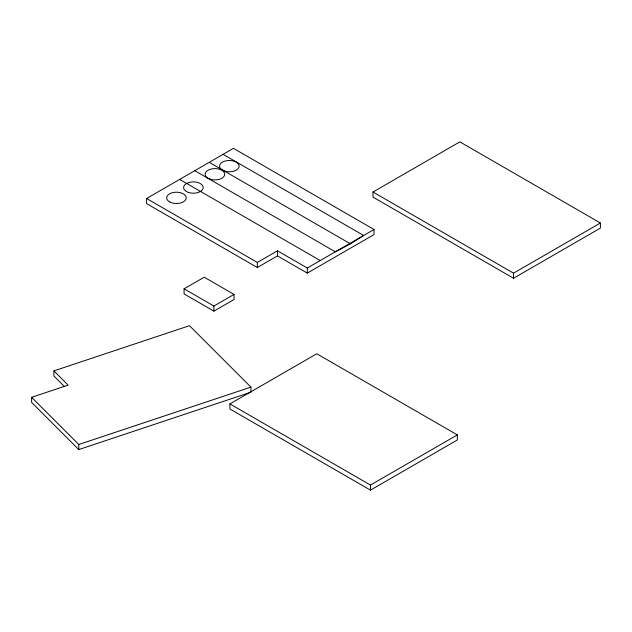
<?xml version="1.0" encoding="UTF-8"?>
<svg xmlns="http://www.w3.org/2000/svg" width="632" height="632" viewBox="0 0 632 632"><rect width="100%" height="100%" fill="white"/><g stroke="black" fill="none" stroke-linecap="round" stroke-linejoin="round"><path stroke-width="0.95" d="M194.782 170.687L335.339 251.836L350.444 243.841L363.661 235.483L223.112 154.334M146.6 198.503L233.469 148.354L374.018 229.503L374.018 234.59L307.294 273.111L277.472 255.897L257.335 267.526L146.6 203.599L146.6 198.503L257.335 262.438L277.472 250.809L307.294 268.023L374.018 229.503M184.07 288.824L204.215 277.195L234.038 294.409L234.038 299.497L213.893 311.126L184.07 293.912L184.07 288.824L213.893 306.038L234.038 294.409M372.983 192.01L459.851 141.86L600.4 223.009L600.4 228.097L513.532 278.246L372.983 197.097L372.983 192.01L513.532 273.158L600.4 223.009M229.914 403.903L316.782 353.754L457.339 434.903L457.339 439.991L370.471 490.14L229.914 408.991L229.914 403.903L370.471 485.052L457.339 434.903M53.886 370.897L189.497 325.693L250.92 387.116L250.92 392.203L78.779 449.581L31.6 402.402L31.6 397.315L68.13 385.141L53.886 370.897L53.886 375.985L64.053 386.16M31.6 397.315L78.779 444.493L250.92 387.116M209.895 162.693L350.444 243.841M179.678 179.409L320.227 260.558M513.532 273.158L513.532 278.246M370.471 485.052L370.471 490.14M307.294 268.023L307.294 273.111M277.472 250.809L277.472 255.897M257.335 262.438L257.335 267.526M213.893 306.038L213.893 311.126M78.779 444.493L78.779 449.581M222.44 170.142A9.796 5.656 0 0 0 238.817 167.606A9.796 5.656 0 0 0 226.825 160.678A9.796 5.656 0 0 0 222.44 170.142M210.045 179.156A9.796 5.656 0 0 0 224.731 174.258A9.796 5.656 0 0 0 210.045 169.36A9.796 5.656 0 0 0 210.045 179.156M188.494 192.452A9.796 5.656 0 0 0 203.18 187.554A9.796 5.656 0 0 0 188.494 182.656A9.796 5.656 0 0 0 188.494 192.452M169.518 201.845A9.796 5.656 0 0 0 185.903 199.317A9.796 5.656 0 0 0 173.911 192.389A9.796 5.656 0 0 0 169.518 201.845"/></g></svg>
